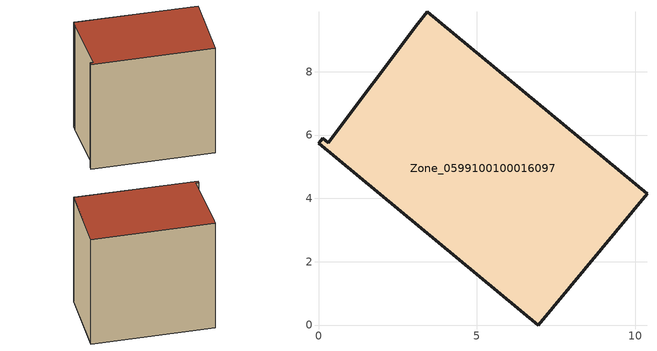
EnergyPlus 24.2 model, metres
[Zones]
Zone_0599100100016097
 floor ground (C_G): 0.13,5.9 0.31,5.75 3.13,9.52 3.44,9.89 10.37,4.15 6.94,0 0,5.74 z0
 wall outside (C_F): 3.44,9.89 3.13,9.52 0.31,5.75 0.13,5.9 0,5.74 6.94,0 10.37,4.15 3.44,9.89 z0:8.93
 roof outside (C_R): 0.31,5.75 0.13,5.9 0,5.74 6.94,0 10.37,4.15 3.44,9.89 3.13,9.52 z8.93
[BUILDING]
Pand.0599100100016097: North Axis=0; Terrain=City; Loads Convergence Tolerance Value=0.04; Temperature Convergence Tolerance Value=0.4; Solar Distribution=FullExterior; Maximum Number of Warmup Days=25; Minimum Number of Warmup Days=1
[Site:Location]
Rotterdam.The.Hague.AP_ZH_NLD Design_Conditions: Latitude=51.96; Longitude=4.45; Time Zone=1; Elevation=-4.5
[SITE:GROUNDTEMPERATURE:BUILDINGSURFACE]
18, 18, 18, 18, 18, 18, 18, 18, 18, 18, 18, 18
[MATERIAL] Thermal Absorptance=0.9; Solar Absorptance=0.7; Visible Absorptance=0.7
Name | Roughness | Thickness | Conductivity | Density | Specific Heat
G.TC.2015-2018 | MediumSmooth | 0.15 | 0.0428571 | 540 | 1210
F.TC.2015-2018 | Rough | 0.3 | 0.0666667 | 1920 | 840
R.TC.2015-2018 | MediumRough | 0.2 | 0.0333333 | 1500 | 1000
[CONSTRUCTION]
C_G: G.TC.2015-2018
C_F: F.TC.2015-2018
C_R: R.TC.2015-2018
[ZONE]
Zone_0599100100016097: Type=1; Multiplier=1; Ceiling Height=Autocalculate; Volume=Autocalculate; Floor Area=autocalculate; Part of Total Floor Area=Yes
[ZONEINFILTRATION:DESIGNFLOWRATE]
Infil_Zone_0599100100016097: Zone or ZoneList or Space or SpaceList=Zone_0599100100016097; Schedule=AlwaysOn; Design Flow Rate Calculation Method=Flow/Area; Flow Rate per Floor Area=0.0015; Constant Term Coefficient=1; Temperature Term Coefficient=0; Velocity Term Coefficient=0; Velocity Squared Term Coefficient=0
[HVACTEMPLATE:ZONE:IDEALLOADSAIRSYSTEM]
Zone_0599100100016097: Maximum Heating Supply Air Temperature=50; Minimum Cooling Supply Air Temperature=13; Maximum Heating Supply Air Humidity Ratio=0.0156; Minimum Cooling Supply Air Humidity Ratio=0.0077; Heating Limit=NoLimit; Cooling Limit=NoLimit; Dehumidification Control Type=ConstantSensibleHeatRatio; Cooling Sensible Heat Ratio=0.7; Dehumidification Setpoint=60; Humidification Control Type=None; Humidification Setpoint=30; Outdoor Air Method=None; Outdoor Air Flow Rate per Person=0.00944; Outdoor Air Flow Rate per Zone Floor Area=0; Outdoor Air Flow Rate per Zone=0; Demand Controlled Ventilation Type=None; Outdoor Air Economizer Type=NoEconomizer; Heat Recovery Type=None; Sensible Heat Recovery Effectiveness=0.7; Latent Heat Recovery Effectiveness=0.65
[ZONECONTROL:THERMOSTAT]
ThermostatControl_Zone_0599100100016097: Zone or ZoneList=Zone_0599100100016097; Control Type Schedule=DualSetpointControlType; Control 1=Thermostat_Zone_0599100100016097; Temperature Difference Between Cutout And Setpoint=0
[THERMOSTATSETPOINT:DUALSETPOINT]
Thermostat_Zone_0599100100016097: Heating Setpoint Temperature Schedule=HeatingSetpoint_Zone_0599100100016097; Cooling Setpoint Temperature Schedule=CoolingSetpoint_Zone_0599100100016097
[SCHEDULE:COMPACT]
HeatingSetpoint_Zone_0599100100016097: Through: 12/31, For: AllDays, Until: 24:00, 21
CoolingSetpoint_Zone_0599100100016097: Through: 12/31, For: AllDays, Until: 24:00, 24
DualSetpointControlType: Through: 12/31, For: AllDays, Until: 24:00, 4
AlwaysOn: Through: 12/31, For: AllDays, Until: 24:00, 1
